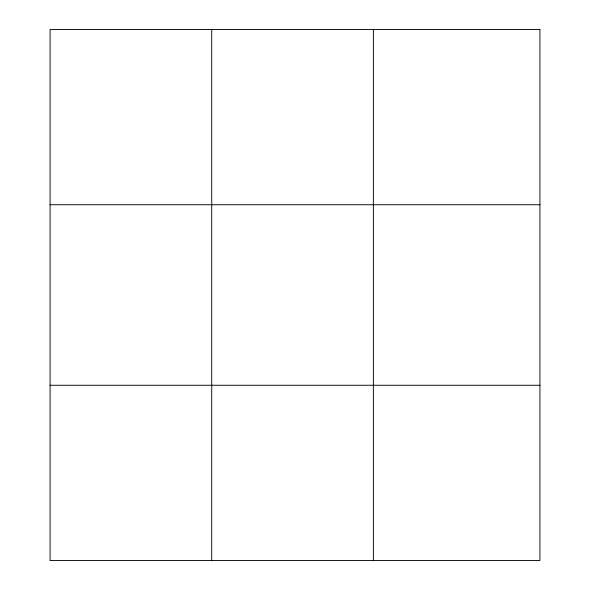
<?xml version="1.0" encoding="UTF-8"?>
<svg xmlns="http://www.w3.org/2000/svg" width="590" height="590" viewBox="0 0 590 590"><rect width="100%" height="100%" fill="white"/><g stroke="black" fill="none" stroke-linecap="round" stroke-linejoin="round"><path stroke-width="0.89" d="M211.721 560.5L211.721 29.5M373.374 560.5L373.374 29.5M50.076 204.73L539.924 204.73M50.076 385.27L539.924 385.27M539.924 29.5L539.924 560.5L50.076 560.5L50.076 29.5L539.924 29.5"/></g></svg>
